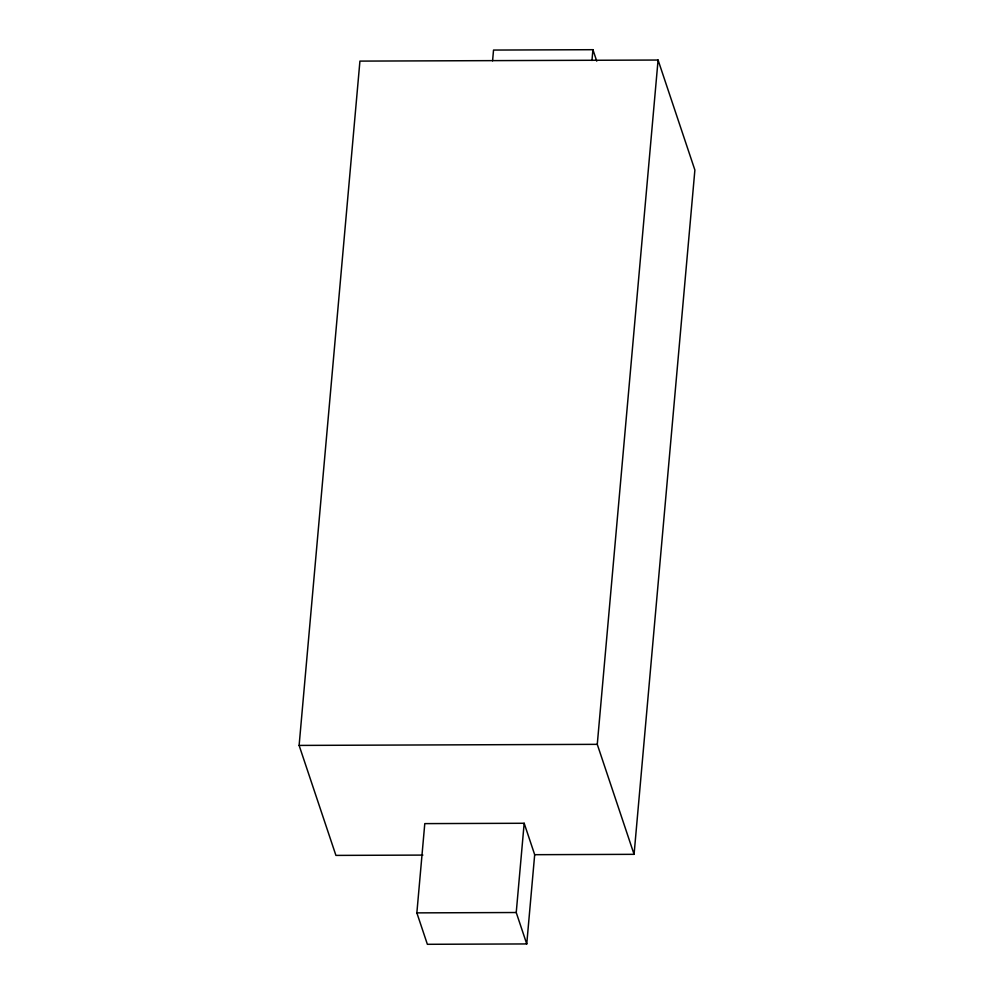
<?xml version="1.0" encoding="UTF-8"?>
<svg xmlns="http://www.w3.org/2000/svg" width="994" height="994" viewBox="0 0 994 994"><rect width="100%" height="100%" fill="white"/><g stroke="black" fill="none" stroke-linecap="round" stroke-linejoin="round"><path stroke-width="1.49" d="M422.872 855.089L335.922 855.399L299.119 745.413L359.927 61.106L658.078 60.038L694.881 170.024L634.073 854.331L534.685 854.691L524.173 823.268L424.786 823.616L416.859 912.877L427.37 944.3L526.745 943.94L534.685 854.691M492.577 60.833L493.533 50.06L592.921 49.7L596.748 61.131M526.745 943.94L516.234 912.517L524.173 823.268M591.964 60.472L592.921 49.7M634.073 854.331L597.27 744.344L658.078 60.038M299.119 745.413L597.27 744.344M416.859 912.877L516.234 912.517"/></g></svg>
